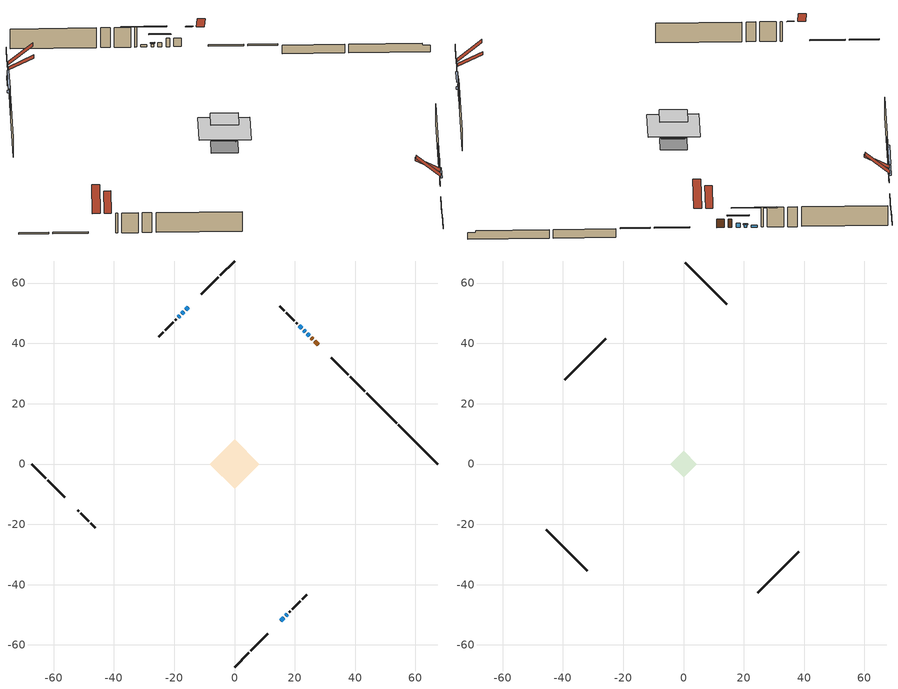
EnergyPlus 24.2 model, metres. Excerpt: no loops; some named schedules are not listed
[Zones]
conditioned space
 floor adiabatic (AdiabaticFloorConstruction): -8.19,0 0,8.19 8.19,0 0,-8.19 z3.35
 floor foundation (Slab1 construction): -4.28,0 0,4.28 4.28,0 0,-4.28 z-1.22
 floor foundation (Slab1 construction 1): -3.75,0 0,3.75 3.75,0 0,-3.75 z-1.22
 wall outside (RimJoist1 construction): 0,-67.3 4.77,-62.53 / -67.3,0 -62.53,-4.77 / 0,67.3 -4.77,62.53 / 43.14,24.16 38.37,28.93 z0.91:1.21
 wall outside (RimJoist2 construction): 5.43,-61.87 11.03,-56.28 / -61.87,-5.43 -56.28,-11.03 / -5.43,61.87 -11.03,56.28 / 37.71,29.59 32.12,35.19 z0.91:1.21
 wall outside (AdiabaticWallConstruction 1): 27.77,39.53 26.62,40.68 / 25.97,41.33 25.39,41.91 z0.91:2.94
 wall outside (AdiabaticWallConstruction): 24.74,42.56 24.09,43.21 / 15.37,-51.93 16.27,-51.03 / 16.93,-50.37 17.51,-49.8 z0.91:1.93; -15.37,51.93 -16.18,51.12 z0.91:1.73; 23.44,43.87 23,44.3 z0.91:1.57; -16.84,50.47 -17.52,49.78 z0.91:1.83; 22.35,44.95 21.41,45.89 / -18.18,49.13 -18.65,48.66 z0.91:1.39
 wall outside (Wall1 construction): 18.16,-49.14 18.5,-48.8 / -51.93,-15.37 -51.59,-15.71 / -19.3,48 -19.64,47.66 / 20.75,46.55 20.41,46.89 z0.91:5.79
 wall outside (Wall2 construction): 19.16,-48.14 21.75,-45.55 / -50.93,-16.37 -48.34,-18.96 / -20.3,47 -22.89,44.41 / 19.76,47.55 17.17,50.14 z0.91:5.79
 wall outside (Wall3 construction): 22.41,-44.9 23.91,-43.39 / -47.69,-19.62 -46.18,-21.12 / -23.55,43.76 -25.05,42.25 / 16.51,50.79 15.01,52.3 z0.91:5.79
 wall foundation (FoundationWall1 construction): 54.37,12.93,-1.22 54.37,12.93,0.91 66.01,1.29,0.91 66.01,1.29,0.39 67.3,0,0.39 67.3,0,-1.22
 wall foundation (FoundationWall2 construction): 53.71,13.59 43.8,23.5 z-1.22:0.91
 window (WindowConstruction): 24.74,42.56 24.09,43.21 z0.91:1.92
 window (WindowConstruction 1): -15.37,51.93 -16.18,51.12 z0.91:1.72
 window (WindowConstruction 2): 15.37,-51.93 16.27,-51.03 z0.91:1.92
 window (WindowConstruction 3): 16.93,-50.37 17.5,-49.8 z0.91:1.92
 window (WindowConstruction 4): 23.43,43.87 23,44.3 z0.91:1.57
 window (WindowConstruction 5): -16.84,50.46 -17.52,49.78 z0.91:1.82
 window (WindowConstruction 6): 22.35,44.96 21.41,45.89 z0.91:1.39
 window (WindowConstruction 7): -18.18,49.12 -18.65,48.66 z0.91:1.39
 door (Door): 27.77,39.53 26.62,40.68 z0.91:2.94
 door (Door 1): 25.97,41.33 25.4,41.91 z0.91:2.94
 ceiling adiabatic (AdiabaticFloorConstruction): 0,-8.19 8.19,0 0,8.19 -8.19,0 z3.35
 roof outside (Roof2 construction): 14.72,-52.59,5.79 10.72,-48.59,8.61 9.61,-49.71,8.61 13.6,-53.7,5.79; -52.59,-14.72,5.79 -48.59,-10.72,8.61 -49.71,-9.61,8.61 -53.7,-13.6,5.79; -14.72,52.59,5.79 -10.72,48.59,8.61 -9.61,49.71,8.61 -13.6,53.7,5.79; 28.43,38.88,5.79 24.43,34.88,8.61 25.55,33.77,8.61 29.54,37.76,5.79
attic - vented
 floor to conditioned space (Floor1 construction Reversed): -4.42,0 0,4.42 4.42,0 0,-4.42 z5.79
 wall outside (Wall4 construction): 24.57,-42.74 38.26,-29.04 / -45.52,-21.78 -31.83,-35.47 / -25.71,41.59 -39.4,27.9 / 14.35,52.95 0.66,66.65 z0.91:5.79
 roof outside (Roof1 construction): 12.94,-54.36,5.79 9.07,-50.49,10.35 7.81,-51.75,10.35 11.68,-55.62,5.79; -54.36,-12.94,5.79 -50.49,-9.07,10.35 -51.75,-7.81,10.35 -55.62,-11.68,5.79; -12.94,54.36,5.79 -9.07,50.49,10.35 -7.81,51.75,10.35 -11.68,55.62,5.79; 30.2,37.1,5.79 26.33,33.23,10.35 27.59,31.97,10.35 31.46,35.84,5.79
shading: 22.66,44.65 26.17,41.13 26.46,41.42 22.95,44.94 z3.95; -17.62,49.69 -13.94,53.37 -14.23,53.66 -17.91,49.98 z3.75; 17.71,-49.6 13.94,-53.37 14.23,-53.66 18,-49.89 z3.95; 17.65,-49.66 16.79,-50.52 17.08,-50.81 17.94,-49.95 z2.13; 22.86,44.44 23.58,43.73 23.87,44.02 23.15,44.73 z1.77; -17.66,49.64 -16.7,50.61 -16.99,50.9 -17.95,49.93 z2.03; 18.25,49.05 25.51,41.79 25.8,42.08 18.54,49.34 z5.86; -21.81,45.49 -15.02,52.29 -15.31,52.58 -22.1,45.79 z5.86
[Building]
Building 1: Terrain=Suburbs
[Site:Location]
Ottawa Intl AP_ON: Latitude {deg}=45.32; Longitude {deg}=-75.67; Time Zone {hr}=-5; Elevation {m}=115; Keep Site Location Information=Yes
[Site:GroundTemperature:Shallow]
1.18808, -1.19398, -1.38475, -0.254337, 4.28362, 8.80044, 12.7163, 15.1969, 15.4076, 13.3901, 9.57408, 5.19582
[Site:WaterMainsTemperature]
Calculation Method=Schedule; Temperature Schedule=mains temperature schedule
[Material] Roughness=Rough; Thermal Absorptance=0.9
Name | Thickness {m} | Conductivity {W/m-K} | Density {kg/m3} | Specific Heat {J/kg-K} | Solar Absorptance | Visible Absorptance
asphalt or fiberglass shingles | 0.00635 | 0.162714 | 1121.4 | 1465.45 | 0.4 | 0.4
ceiling loosefill ins | 0.0846667 | 0.0480833 | 16.02 | 1046.75 | 0.7 | 0.7
ceiling stud and cavity | 0.1397 | 0.117189 | 65.682 | 1177.47 | 0.7 | 0.7
concrete 4.0 in. | 0.1016 | 1.803125 | 2242.8 | 837.4 | 0.7 | 0.7
concrete 8.0 in. | 0.2032 | 1.803125 | 2242.8 | 837.4 | 0.7 | 0.7
door material | 0.04445 | 0.0639163 | 512.64 | 1214.23 | 0.7 | 0.7
door material 1 | 0.04445 | 0.053851 | 512.64 | 1214.23 | 0.7 | 0.7
exterior vertical ins | 0.0186609 | 0.029427 | 32.04 | 1214.23 | 0.7 | 0.7
exterior vertical ins 1 | 0.0454343 | 0.029427 | 32.04 | 1214.23 | 0.7 | 0.7
floor covering | 0.0127 | 0.0433444 | 54.468 | 1339.84 | 0.6 | 0.6
floor rigid ins; wall rigid ins | 0.512978 | 0.029427 | 32.04 | 1214.23 | 0.7 | 0.7
floor stud and cavity | 0.1397 | 1.75129 | 37.0049 | 1207.88 | 0.7 | 0.7
furniture material conditioned space 1 | 0.1524 | 0.115458 | 640.8 | 1214.23 | 0.6 | 0.6
gypsum board | 0.0127 | 0.160291 | 801 | 837.4 | 0.6 | 0.6
gypsum board 1 | 0.0127 | 0.160291 | 801 | 837.4 | 0.7 | 0.7
osb sheathing 0.5 in. | 0.0127 | 0.115458 | 512.64 | 1214.23 | 0.7 | 0.7
osb sheathing 0.75 in. | 0.01905 | 0.115458 | 512.64 | 1214.23 | 0.7 | 0.7
osb sheathing 2.0 in. | 0.0508 | 0.115458 | 512.64 | 1214.23 | 0.7 | 0.7
rim joist rigid ins | 0.051816 | 0.029427 | 32.04 | 1214.23 | 0.7 | 0.7
rim joist stud and cavity | 0.0508 | 0.177588 | 50.32683 | 1063.81 | 0.6 | 0.6
rim joist stud and cavity 1 | 0.0508 | 0.048117 | 125.044 | 1163.47 | 0.6 | 0.6
roof stud and cavity | 0.2032 | 0.111055 | 78.34581 | 1123.46 | 0.7 | 0.7
wall stud and cavity | 0.1397 | 0.118949 | 139.0536 | 1170.24 | 0.7 | 0.7
wall stud and cavity 1 | 0.1397 | 0.0869938 | 139.0536 | 1170.24 | 0.7 | 0.7
wall stud and cavity 2 | 0.1397 | 0.103711 | 139.0536 | 1170.24 | 0.7 | 0.7
wall stud and cavity 3 | 0.0889 | 6.9971 | 50.32683 | 1063.81 | 0.6 | 0.6
wall stud and cavity 4 | 0.0889 | 0.380278 | 52.3479 | 1209.89 | 0.7 | 0.7
wall stud and cavity 5 | 0.0889 | 0.391764 | 83.0341 | 1211.67 | 0.7 | 0.7
wood siding | 0.0254 | 0.102417 | 544.68 | 1172.36 | 0.4 | 0.4
wood siding 1 | 0.00254 | 0.102417 | 544.68 | 1172.36 | 0.4 | 0.4
wood siding 2; wood siding 3; wood siding 4 | 0.0254 | 0.102417 | 544.68 | 1172.36 | 0.7 | 0.7
[WindowMaterial:SimpleGlazingSystem]
Name | U-Factor {W/m2-K} | Solar Heat Gain Coefficient
WindowMaterial | 3.304596 | 0.64
WindowMaterial 1 | 3.30232 | 0.66
WindowMaterial 2 | 3.304596 | 0.63
WindowMaterial 3 | 3.304596 | 0.59
WindowMaterial 4 | 3.01388 | 0.56
[Construction]
AdiabaticFloorConstruction: floor stud and cavity, floor rigid ins, osb sheathing 0.75 in., floor covering
AdiabaticWallConstruction: wood siding 3, wall rigid ins, wall stud and cavity 4, gypsum board
AdiabaticWallConstruction 1: wood siding 4, wall rigid ins, wall stud and cavity 4, gypsum board
Door: door material
Door 1: door material 1
Floor1 construction Reversed: gypsum board, ceiling stud and cavity, ceiling loosefill ins
FoundationWall1 construction; FoundationWall2 construction: concrete 8.0 in., gypsum board 1
furniture construction conditioned space 1: furniture material conditioned space 1
PartitionWallConstruction: gypsum board, wall stud and cavity 5, gypsum board
RimJoist1 construction: wood siding 2, rim joist stud and cavity
RimJoist2 construction: wood siding 2, rim joist rigid ins, osb sheathing 2.0 in., rim joist stud and cavity 1
Roof1 construction: asphalt or fiberglass shingles
Roof2 construction: asphalt or fiberglass shingles, osb sheathing 0.75 in., roof stud and cavity, gypsum board
Slab1 construction; Slab1 construction 1: concrete 4.0 in.
Wall1 construction: wood siding, osb sheathing 0.5 in., wall stud and cavity, gypsum board
Wall2 construction: wood siding, osb sheathing 0.5 in., wall stud and cavity 1, gypsum board
Wall3 construction: wood siding, osb sheathing 0.5 in., wall stud and cavity 2, gypsum board
Wall4 construction: wood siding 1, wall stud and cavity 3
WindowConstruction; WindowConstruction 1; WindowConstruction 5: WindowMaterial
WindowConstruction 2: WindowMaterial 1
WindowConstruction 3: WindowMaterial 2
WindowConstruction 4: WindowMaterial 3
WindowConstruction 6; WindowConstruction 7: WindowMaterial 4
[Zone] Multiplier=1; Part of Total Floor Area=Yes
Name | Volume {m3}
attic - vented | 25.9767
conditioned space | 460.9
[Space]
Name | Zone | Volume {m3}
attic - vented 1 | attic - vented | 25.9767
conditioned space 1 | conditioned space | 460.9
[ZoneInfiltration:EffectiveLeakageArea]
infil attic - vented 1: Zone or Space=attic - vented 1; Schedule=Always On Discrete; Effective Air Leakage Area {cm2}=1641.68; Stack Coefficient=0.000656272; Wind Coefficient=1.73086e-05
[ZoneMixing]
whole house fan mix: Zone or Space=attic - vented; Schedule=Always On Continuous; Design Flow Rate Calculation Method=Flow/Zone; Design Flow Rate {m3/s}=0; Source Zone or Space=conditioned space
[SurfaceProperty:ExposedFoundationPerimeter] Exposed Perimeter Calculation Method=TotalExposedPerimeter
Name | Total Exposed Perimeter {m}
Slab1 | 18.288
Slab1 1 | 14.021
[InternalMass] Zone or ZoneList=conditioned space; Space or SpaceList=conditioned space 1
Name | Construction | Surface Area {m2}
furniture mass conditioned space 1 | furniture construction conditioned space 1 | 79.5603
partition wall mass | PartitionWallConstruction | 198.901
[Lights]
interior lighting: Zone or ZoneList or Space or SpaceList=conditioned space 1; Schedule=interior lighting schedule; Design Level Calculation Method=LightingLevel; Lighting Level {W}=343.2; Return Air Fraction=0; Fraction Radiant=0.6; Fraction Visible=0.2; Fraction Replaceable=1
[People]
occupants: Zone or ZoneList or Space or SpaceList=conditioned space 1; Number of People Schedule=occupants schedule; Number of People Calculation Method=People; Number of People=3; Fraction Radiant=0.314171; Sensible Heat Fraction=0.56303; Activity Level Schedule=occupants activity schedule; Carbon Dioxide Generation Rate {m3/s-W}=0; Enable ASHRAE 55 Comfort Warnings=No; Mean Radiant Temperature Calculation Type=EnclosureAveraged
[ElectricEquipment] Zone or ZoneList or Space or SpaceList=conditioned space 1; Design Level Calculation Method=EquipmentLevel
Name | Schedule | Design Level {W} | Fraction Latent | Fraction Radiant | Fraction Lost
clothes dryer | clothes dryer schedule | 140.772 | 0.015 | 0.081 | 0.85
clothes washer | clothes washer schedule | 32.1985 | 0.03 | 0.162 | 0.7
cooking range | cooking range schedule | 215.147 | 0.08 | 0.432 | 0.2
dishwasher | dishwasher schedule | 66.8632 | 0.3 | 0.18 | 0.4
fridge | fridge schedule | 72.9452 | 0 | 0.6 | 0
mech vent house fan | mech vent house fan schedule | 0 | 0 | 0 | 1
mech vent house fan cfis | mech vent house fan cfis schedule | 0 | 0 | 0 | 0
mech vent range fan 0 | mech vent range fan 0 schedule | 57 | 0 | 0 | 1
misc plug loads | misc plug loads schedule | 494.7 | 0.045 | 0.513 | 0.1
whole house fan | Always On Discrete | 0 | 0 | 0 | 1
[OtherEquipment] Zone or ZoneList or Space or SpaceList=conditioned space 1; Design Level Calculation Method=EquipmentLevel
Name | Fuel Type | Schedule | Design Level {W} | Fraction Latent | Fraction Radiant | Fraction Lost
clothes dryer 1 | Electricity | clothes dryer schedule | 0 | 0.015 | 0.081 | 0.85
cooking range 1 | Electricity | cooking range schedule | 0 | 0.08 | 0.432 | 0.2
general water use latent | None | general water use schedule | 62.594 | 1 | 0 | 0
general water use sensible | None | general water use schedule | -61.6891 | 0 | 0.6 | 0
mech vent house fan latent load | None | Always On Discrete | 0 | 1 | 0 | 0
mech vent house fan sensible load | None | Always On Discrete | 0 | 0 | 0 | 0
water heater energy adjustment1 | Electricity | Always On Discrete | 0.01 | 0 | 0 | 1
[ZoneInfiltration:DesignFlowRate] Zone or ZoneList or Space or SpaceList=conditioned space 1; Schedule=Always On Discrete; Design Flow Rate Calculation Method=Flow/Zone; Design Flow Rate {m3/s}=0
infil flow; natural vent flow; whole house fan flow
[Foundation:Kiva] Initial Indoor Air Temperature {C}=18; Wall Height Above Grade {m}=0.910011; Wall Depth Below Slab {m}=0.2032; Custom Block Depth 1 {m}=2.13; Custom Block X Position 1 {m}=0.2159; Custom Block Z Position 1 {m}=0
Name | Custom Block Material Name 1
Foundation Kiva 1 | exterior vertical ins
Foundation Kiva 2 | exterior vertical ins 1
[Foundation:Kiva:Settings]
Soil Conductivity {W/m-K}=0.849921; Soil Density {kg/m3}=1842.3; Soil Specific Heat {J/kg-K}=418.7; Ground Solar Absorptivity=0.9; Ground Thermal Absorptivity=0.9; Ground Surface Roughness {m}=0.03; Far-Field Width {m}=40; Deep-Ground Boundary Condition=ZeroFlux; Deep-Ground Depth {m}=40; Minimum Cell Dimension {m}=0.2; Maximum Cell Growth Coefficient=3; Simulation Timestep=Timestep
[Exterior:Lights]
exterior lighting: Schedule=exterior lighting schedule; Design Level {W}=75.6
[Schedule:Constant]
Name | Hourly Value
Always On Continuous; mech vent house fan schedule; mech vent house fan cfis schedule; Always On Discrete | 1
occupants activity schedule | 117.228
fridge schedule | 0
[Schedule:Week:Daily]
interior lighting schedule Week Rule - Jan1-Jan27: interior lighting schedule day, interior lighting schedule day, interior lighting schedule day, interior lighting schedule day, interior lighting schedule day, interior lighting schedule day, interior lighting schedule day, interior lighting schedule default day, interior lighting schedule default day, interior lighting schedule default day, interior lighting schedule default day, interior lighting schedule default day
interior lighting schedule Week Rule - Jan28-Feb3: interior lighting schedule day, interior lighting schedule day, interior lighting schedule day, interior lighting schedule day, interior lighting schedule day 1, interior lighting schedule day 1, interior lighting schedule day 1, interior lighting schedule default day, interior lighting schedule default day, interior lighting schedule default day, interior lighting schedule default day, interior lighting schedule default day
interior lighting schedule Week Rule - Feb4-Feb24: interior lighting schedule day 1, interior lighting schedule day 1, interior lighting schedule day 1, interior lighting schedule day 1, interior lighting schedule day 1, interior lighting schedule day 1, interior lighting schedule day 1, interior lighting schedule default day, interior lighting schedule default day, interior lighting schedule default day, interior lighting schedule default day, interior lighting schedule default day
interior lighting schedule Week Rule - Feb25-Mar3: interior lighting schedule day 1, interior lighting schedule day 1, interior lighting schedule day 1, interior lighting schedule day 1, interior lighting schedule day 2, interior lighting schedule day 2, interior lighting schedule day 2, interior lighting schedule default day, interior lighting schedule default day, interior lighting schedule default day, interior lighting schedule default day, interior lighting schedule default day
interior lighting schedule Week Rule - Mar4-Mar31: interior lighting schedule day 2, interior lighting schedule day 2, interior lighting schedule day 2, interior lighting schedule day 2, interior lighting schedule day 2, interior lighting schedule day 2, interior lighting schedule day 2, interior lighting schedule default day, interior lighting schedule default day, interior lighting schedule default day, interior lighting schedule default day, interior lighting schedule default day
interior lighting schedule Week Rule - Apr1-Apr28: interior lighting schedule day 3, interior lighting schedule day 3, interior lighting schedule day 3, interior lighting schedule day 3, interior lighting schedule day 3, interior lighting schedule day 3, interior lighting schedule day 3, interior lighting schedule default day, interior lighting schedule default day, interior lighting schedule default day, interior lighting schedule default day, interior lighting schedule default day
interior lighting schedule Week Rule - Apr29-May5: interior lighting schedule day 3, interior lighting schedule day 3, interior lighting schedule day 4, interior lighting schedule day 4, interior lighting schedule day 4, interior lighting schedule day 4, interior lighting schedule day 4, interior lighting schedule default day, interior lighting schedule default day, interior lighting schedule default day, interior lighting schedule default day, interior lighting schedule default day
interior lighting schedule Week Rule - May6-May26: interior lighting schedule day 4, interior lighting schedule day 4, interior lighting schedule day 4, interior lighting schedule day 4, interior lighting schedule day 4, interior lighting schedule day 4, interior lighting schedule day 4, interior lighting schedule default day, interior lighting schedule default day, interior lighting schedule default day, interior lighting schedule default day, interior lighting schedule default day
interior lighting schedule Week Rule - May27-Jun2: interior lighting schedule day 4, interior lighting schedule day 4, interior lighting schedule day 4, interior lighting schedule day 4, interior lighting schedule day 4, interior lighting schedule day 5, interior lighting schedule day 5, interior lighting schedule default day, interior lighting schedule default day, interior lighting schedule default day, interior lighting schedule default day, interior lighting schedule default day
interior lighting schedule Week Rule - Jun3-Jun30: interior lighting schedule day 5, interior lighting schedule day 5, interior lighting schedule day 5, interior lighting schedule day 5, interior lighting schedule day 5, interior lighting schedule day 5, interior lighting schedule day 5, interior lighting schedule default day, interior lighting schedule default day, interior lighting schedule default day, interior lighting schedule default day, interior lighting schedule default day
interior lighting schedule Week Rule - Jul1-Jul28: interior lighting schedule day 6, interior lighting schedule day 6, interior lighting schedule day 6, interior lighting schedule day 6, interior lighting schedule day 6, interior lighting schedule day 6, interior lighting schedule day 6, interior lighting schedule default day, interior lighting schedule default day, interior lighting schedule default day, interior lighting schedule default day, interior lighting schedule default day
interior lighting schedule Week Rule - Jul29-Aug4: interior lighting schedule day 6, interior lighting schedule day 6, interior lighting schedule day 6, interior lighting schedule day 7, interior lighting schedule day 7, interior lighting schedule day 7, interior lighting schedule day 7, interior lighting schedule default day, interior lighting schedule default day, interior lighting schedule default day, interior lighting schedule default day, interior lighting schedule default day
interior lighting schedule Week Rule - Aug5-Aug25: interior lighting schedule day 7, interior lighting schedule day 7, interior lighting schedule day 7, interior lighting schedule day 7, interior lighting schedule day 7, interior lighting schedule day 7, interior lighting schedule day 7, interior lighting schedule default day, interior lighting schedule default day, interior lighting schedule default day, interior lighting schedule default day, interior lighting schedule default day
interior lighting schedule Week Rule - Aug26-Sep1: interior lighting schedule day 7, interior lighting schedule day 7, interior lighting schedule day 7, interior lighting schedule day 7, interior lighting schedule day 7, interior lighting schedule day 7, interior lighting schedule day 8, interior lighting schedule default day, interior lighting schedule default day, interior lighting schedule default day, interior lighting schedule default day, interior lighting schedule default day
interior lighting schedule Week Rule - Sep2-Sep29: interior lighting schedule day 8, interior lighting schedule day 8, interior lighting schedule day 8, interior lighting schedule day 8, interior lighting schedule day 8, interior lighting schedule day 8, interior lighting schedule day 8, interior lighting schedule default day, interior lighting schedule default day, interior lighting schedule default day, interior lighting schedule default day, interior lighting schedule default day
interior lighting schedule Week Rule - Sep30-Oct6: interior lighting schedule day 8, interior lighting schedule day 9, interior lighting schedule day 9, interior lighting schedule day 9, interior lighting schedule day 9, interior lighting schedule day 9, interior lighting schedule day 9, interior lighting schedule default day, interior lighting schedule default day, interior lighting schedule default day, interior lighting schedule default day, interior lighting schedule default day
interior lighting schedule Week Rule - Oct7-Oct27: interior lighting schedule day 9, interior lighting schedule day 9, interior lighting schedule day 9, interior lighting schedule day 9, interior lighting schedule day 9, interior lighting schedule day 9, interior lighting schedule day 9, interior lighting schedule default day, interior lighting schedule default day, interior lighting schedule default day, interior lighting schedule default day, interior lighting schedule default day
interior lighting schedule Week Rule - Oct28-Nov3: interior lighting schedule day 9, interior lighting schedule day 9, interior lighting schedule day 9, interior lighting schedule day 9, interior lighting schedule day 10, interior lighting schedule day 10, interior lighting schedule day 10, interior lighting schedule default day, interior lighting schedule default day, interior lighting schedule default day, interior lighting schedule default day, interior lighting schedule default day
interior lighting schedule Week Rule - Nov4-Nov24: interior lighting schedule day 10, interior lighting schedule day 10, interior lighting schedule day 10, interior lighting schedule day 10, interior lighting schedule day 10, interior lighting schedule day 10, interior lighting schedule day 10, interior lighting schedule default day, interior lighting schedule default day, interior lighting schedule default day, interior lighting schedule default day, interior lighting schedule default day
interior lighting schedule Week Rule - Nov25-Dec1: interior lighting schedule day 10, interior lighting schedule day 10, interior lighting schedule day 10, interior lighting schedule day 10, interior lighting schedule day 10, interior lighting schedule day 10, interior lighting schedule day 11, interior lighting schedule default day, interior lighting schedule default day, interior lighting schedule default day, interior lighting schedule default day, interior lighting schedule default day
interior lighting schedule Week Rule - Dec2-Dec31: interior lighting schedule day 11, interior lighting schedule day 11, interior lighting schedule day 11, interior lighting schedule day 11, interior lighting schedule day 11, interior lighting schedule day 11, interior lighting schedule day 11, interior lighting schedule default day, interior lighting schedule default day, interior lighting schedule default day, interior lighting schedule default day, interior lighting schedule default day
occupants schedule Week Rule - Jan1-Dec31: occupants schedule day, occupants schedule day, occupants schedule day, occupants schedule day, occupants schedule day, occupants schedule day, occupants schedule day, occupants schedule default day, occupants schedule default day, occupants schedule default day, occupants schedule default day, occupants schedule default day
clothes dryer schedule Week Rule - Jan1-Dec31: clothes dryer schedule day, clothes dryer schedule day, clothes dryer schedule day, clothes dryer schedule day, clothes dryer schedule day, clothes dryer schedule day, clothes dryer schedule day, clothes dryer schedule default day, clothes dryer schedule default day, clothes dryer schedule default day, clothes dryer schedule default day, clothes dryer schedule default day
clothes washer schedule Week Rule - Jan1-Dec31: clothes washer schedule day, clothes washer schedule day, clothes washer schedule day, clothes washer schedule day, clothes washer schedule day, clothes washer schedule day, clothes washer schedule day, clothes washer schedule default day, clothes washer schedule default day, clothes washer schedule default day, clothes washer schedule default day, clothes washer schedule default day
cooking range schedule Week Rule - Jan1-Dec31: cooking range schedule day, cooking range schedule day, cooking range schedule day, cooking range schedule day, cooking range schedule day, cooking range schedule day, cooking range schedule day, cooking range schedule default day, cooking range schedule default day, cooking range schedule default day, cooking range schedule default day, cooking range schedule default day
dishwasher schedule Week Rule - Jan1-Dec31: dishwasher schedule day, dishwasher schedule day, dishwasher schedule day, dishwasher schedule day, dishwasher schedule day, dishwasher schedule day, dishwasher schedule day, dishwasher schedule default day, dishwasher schedule default day, dishwasher schedule default day, dishwasher schedule default day, dishwasher schedule default day
mech vent range fan 0 schedule Week Rule - Jan1-Dec31: mech vent range fan 0 schedule day, mech vent range fan 0 schedule day, mech vent range fan 0 schedule day, mech vent range fan 0 schedule day, mech vent range fan 0 schedule day, mech vent range fan 0 schedule day, mech vent range fan 0 schedule day, mech vent range fan 0 schedule default day, mech vent range fan 0 schedule default day, mech vent range fan 0 schedule default day, mech vent range fan 0 schedule default day, mech vent range fan 0 schedule default day
misc plug loads schedule Week Rule - Jan1-Dec31: misc plug loads schedule day, misc plug loads schedule day, misc plug loads schedule day, misc plug loads schedule day, misc plug loads schedule day, misc plug loads schedule day, misc plug loads schedule day, misc plug loads schedule default day, misc plug loads schedule default day, misc plug loads schedule default day, misc plug loads schedule default day, misc plug loads schedule default day
general water use schedule Week Rule - Jan1-Dec31: general water use schedule day, general water use schedule day, general water use schedule day, general water use schedule day, general water use schedule day, general water use schedule day, general water use schedule day, general water use schedule default day, general water use schedule default day, general water use schedule default day, general water use schedule default day, general water use schedule default day
exterior lighting schedule Week Rule - Jan1-Jan27: exterior lighting schedule day, exterior lighting schedule day, exterior lighting schedule day, exterior lighting schedule day, exterior lighting schedule day, exterior lighting schedule day, exterior lighting schedule day, exterior lighting schedule default day, exterior lighting schedule default day, exterior lighting schedule default day, exterior lighting schedule default day, exterior lighting schedule default day
exterior lighting schedule Week Rule - Jan28-Feb3: exterior lighting schedule day, exterior lighting schedule day, exterior lighting schedule day, exterior lighting schedule day, exterior lighting schedule day 1, exterior lighting schedule day 1, exterior lighting schedule day 1, exterior lighting schedule default day, exterior lighting schedule default day, exterior lighting schedule default day, exterior lighting schedule default day, exterior lighting schedule default day
exterior lighting schedule Week Rule - Feb4-Feb24: exterior lighting schedule day 1, exterior lighting schedule day 1, exterior lighting schedule day 1, exterior lighting schedule day 1, exterior lighting schedule day 1, exterior lighting schedule day 1, exterior lighting schedule day 1, exterior lighting schedule default day, exterior lighting schedule default day, exterior lighting schedule default day, exterior lighting schedule default day, exterior lighting schedule default day
exterior lighting schedule Week Rule - Feb25-Mar3: exterior lighting schedule day 1, exterior lighting schedule day 1, exterior lighting schedule day 1, exterior lighting schedule day 1, exterior lighting schedule day 2, exterior lighting schedule day 2, exterior lighting schedule day 2, exterior lighting schedule default day, exterior lighting schedule default day, exterior lighting schedule default day, exterior lighting schedule default day, exterior lighting schedule default day
exterior lighting schedule Week Rule - Mar4-Mar31: exterior lighting schedule day 2, exterior lighting schedule day 2, exterior lighting schedule day 2, exterior lighting schedule day 2, exterior lighting schedule day 2, exterior lighting schedule day 2, exterior lighting schedule day 2, exterior lighting schedule default day, exterior lighting schedule default day, exterior lighting schedule default day, exterior lighting schedule default day, exterior lighting schedule default day
exterior lighting schedule Week Rule - Apr1-Apr28: exterior lighting schedule day 3, exterior lighting schedule day 3, exterior lighting schedule day 3, exterior lighting schedule day 3, exterior lighting schedule day 3, exterior lighting schedule day 3, exterior lighting schedule day 3, exterior lighting schedule default day, exterior lighting schedule default day, exterior lighting schedule default day, exterior lighting schedule default day, exterior lighting schedule default day
exterior lighting schedule Week Rule - Apr29-May5: exterior lighting schedule day 3, exterior lighting schedule day 3, exterior lighting schedule day 4, exterior lighting schedule day 4, exterior lighting schedule day 4, exterior lighting schedule day 4, exterior lighting schedule day 4, exterior lighting schedule default day, exterior lighting schedule default day, exterior lighting schedule default day, exterior lighting schedule default day, exterior lighting schedule default day
exterior lighting schedule Week Rule - May6-May26: exterior lighting schedule day 4, exterior lighting schedule day 4, exterior lighting schedule day 4, exterior lighting schedule day 4, exterior lighting schedule day 4, exterior lighting schedule day 4, exterior lighting schedule day 4, exterior lighting schedule default day, exterior lighting schedule default day, exterior lighting schedule default day, exterior lighting schedule default day, exterior lighting schedule default day
exterior lighting schedule Week Rule - May27-Jun2: exterior lighting schedule day 4, exterior lighting schedule day 4, exterior lighting schedule day 4, exterior lighting schedule day 4, exterior lighting schedule day 4, exterior lighting schedule day 5, exterior lighting schedule day 5, exterior lighting schedule default day, exterior lighting schedule default day, exterior lighting schedule default day, exterior lighting schedule default day, exterior lighting schedule default day
exterior lighting schedule Week Rule - Jun3-Jun30: exterior lighting schedule day 5, exterior lighting schedule day 5, exterior lighting schedule day 5, exterior lighting schedule day 5, exterior lighting schedule day 5, exterior lighting schedule day 5, exterior lighting schedule day 5, exterior lighting schedule default day, exterior lighting schedule default day, exterior lighting schedule default day, exterior lighting schedule default day, exterior lighting schedule default day
exterior lighting schedule Week Rule - Jul1-Jul28: exterior lighting schedule day 6, exterior lighting schedule day 6, exterior lighting schedule day 6, exterior lighting schedule day 6, exterior lighting schedule day 6, exterior lighting schedule day 6, exterior lighting schedule day 6, exterior lighting schedule default day, exterior lighting schedule default day, exterior lighting schedule default day, exterior lighting schedule default day, exterior lighting schedule default day
exterior lighting schedule Week Rule - Jul29-Aug4: exterior lighting schedule day 6, exterior lighting schedule day 6, exterior lighting schedule day 6, exterior lighting schedule day 7, exterior lighting schedule day 7, exterior lighting schedule day 7, exterior lighting schedule day 7, exterior lighting schedule default day, exterior lighting schedule default day, exterior lighting schedule default day, exterior lighting schedule default day, exterior lighting schedule default day
exterior lighting schedule Week Rule - Aug5-Aug25: exterior lighting schedule day 7, exterior lighting schedule day 7, exterior lighting schedule day 7, exterior lighting schedule day 7, exterior lighting schedule day 7, exterior lighting schedule day 7, exterior lighting schedule day 7, exterior lighting schedule default day, exterior lighting schedule default day, exterior lighting schedule default day, exterior lighting schedule default day, exterior lighting schedule default day
exterior lighting schedule Week Rule - Aug26-Sep1: exterior lighting schedule day 7, exterior lighting schedule day 7, exterior lighting schedule day 7, exterior lighting schedule day 7, exterior lighting schedule day 7, exterior lighting schedule day 7, exterior lighting schedule day 8, exterior lighting schedule default day, exterior lighting schedule default day, exterior lighting schedule default day, exterior lighting schedule default day, exterior lighting schedule default day
exterior lighting schedule Week Rule - Sep2-Sep29: exterior lighting schedule day 8, exterior lighting schedule day 8, exterior lighting schedule day 8, exterior lighting schedule day 8, exterior lighting schedule day 8, exterior lighting schedule day 8, exterior lighting schedule day 8, exterior lighting schedule default day, exterior lighting schedule default day, exterior lighting schedule default day, exterior lighting schedule default day, exterior lighting schedule default day
exterior lighting schedule Week Rule - Sep30-Oct6: exterior lighting schedule day 8, exterior lighting schedule day 9, exterior lighting schedule day 9, exterior lighting schedule day 9, exterior lighting schedule day 9, exterior lighting schedule day 9, exterior lighting schedule day 9, exterior lighting schedule default day, exterior lighting schedule default day, exterior lighting schedule default day, exterior lighting schedule default day, exterior lighting schedule default day
exterior lighting schedule Week Rule - Oct7-Oct27: exterior lighting schedule day 9, exterior lighting schedule day 9, exterior lighting schedule day 9, exterior lighting schedule day 9, exterior lighting schedule day 9, exterior lighting schedule day 9, exterior lighting schedule day 9, exterior lighting schedule default day, exterior lighting schedule default day, exterior lighting schedule default day, exterior lighting schedule default day, exterior lighting schedule default day
[Schedule:Year]
interior lighting schedule: interior lighting schedule Week Rule - Jan1-Jan27, 1, 1, 1, 27, interior lighting schedule Week Rule - Jan28-Feb3, 1, 28, 2, 3, interior lighting schedule Week Rule - Feb4-Feb24, 2, 4, 2, 24, interior lighting schedule Week Rule - Feb25-Mar3, 2, 25, 3, 3, interior lighting schedule Week Rule - Mar4-Mar31, 3, 4, 3, 31, interior lighting schedule Week Rule - Apr1-Apr28, 4, 1, 4, 28, interior lighting schedule Week Rule - Apr29-May5, 4, 29, 5, 5, interior lighting schedule Week Rule - May6-May26, 5, 6, 5, 26, interior lighting schedule Week Rule - May27-Jun2, 5, 27, 6, 2, interior lighting schedule Week Rule - Jun3-Jun30, 6, 3, 6, 30, interior lighting schedule Week Rule - Jul1-Jul28, 7, 1, 7, 28, interior lighting schedule Week Rule - Jul29-Aug4, 7, 29, 8, 4, interior lighting schedule Week Rule - Aug5-Aug25, 8, 5, 8, 25, interior lighting schedule Week Rule - Aug26-Sep1, 8, 26, 9, 1, interior lighting schedule Week Rule - Sep2-Sep29, 9, 2, 9, 29, interior lighting schedule Week Rule - Sep30-Oct6, 9, 30, 10, 6, interior lighting schedule Week Rule - Oct7-Oct27, 10, 7, 10, 27, interior lighting schedule Week Rule - Oct28-Nov3, 10, 28, 11, 3, interior lighting schedule Week Rule - Nov4-Nov24, 11, 4, 11, 24, interior lighting schedule Week Rule - Nov25-Dec1, 11, 25, 12, 1, interior lighting schedule Week Rule - Dec2-Dec31, 12, 2, 12, 31
occupants schedule: occupants schedule Week Rule - Jan1-Dec31, 1, 1, 12, 31
clothes dryer schedule: clothes dryer schedule Week Rule - Jan1-Dec31, 1, 1, 12, 31
clothes washer schedule: clothes washer schedule Week Rule - Jan1-Dec31, 1, 1, 12, 31
cooking range schedule: cooking range schedule Week Rule - Jan1-Dec31, 1, 1, 12, 31
dishwasher schedule: dishwasher schedule Week Rule - Jan1-Dec31, 1, 1, 12, 31
mech vent range fan 0 schedule: mech vent range fan 0 schedule Week Rule - Jan1-Dec31, 1, 1, 12, 31
misc plug loads schedule: misc plug loads schedule Week Rule - Jan1-Dec31, 1, 1, 12, 31
general water use schedule: general water use schedule Week Rule - Jan1-Dec31, 1, 1, 12, 31
exterior lighting schedule: exterior lighting schedule Week Rule - Jan1-Jan27, 1, 1, 1, 27, exterior lighting schedule Week Rule - Jan28-Feb3, 1, 28, 2, 3, exterior lighting schedule Week Rule - Feb4-Feb24, 2, 4, 2, 24, exterior lighting schedule Week Rule - Feb25-Mar3, 2, 25, 3, 3, exterior lighting schedule Week Rule - Mar4-Mar31, 3, 4, 3, 31, exterior lighting schedule Week Rule - Apr1-Apr28, 4, 1, 4, 28, exterior lighting schedule Week Rule - Apr29-May5, 4, 29, 5, 5, exterior lighting schedule Week Rule - May6-May26, 5, 6, 5, 26, exterior lighting schedule Week Rule - May27-Jun2, 5, 27, 6, 2, exterior lighting schedule Week Rule - Jun3-Jun30, 6, 3, 6, 30, exterior lighting schedule Week Rule - Jul1-Jul28, 7, 1, 7, 28, exterior lighting schedule Week Rule - Jul29-Aug4, 7, 29, 8, 4, exterior lighting schedule Week Rule - Aug5-Aug25, 8, 5, 8, 25, exterior lighting schedule Week Rule - Aug26-Sep1, 8, 26, 9, 1, exterior lighting schedule Week Rule - Sep2-Sep29, 9, 2, 9, 29, exterior lighting schedule Week Rule - Sep30-Oct6, 9, 30, 10, 6, exterior lighting schedule Week Rule - Oct7-Oct27, 10, 7, 10, 27, exterior lighting schedule Week Rule - Oct28-Nov3, 10, 28, 11, 3, exterior lighting schedule Week Rule - Nov4-Nov24, 11, 4, 11, 24, exterior lighting schedule Week Rule - Nov25-Dec1, 11, 25, 12, 1, exterior lighting schedule Week Rule - Dec2-Dec31, 12, 2, 12, 31
[Schedule:Compact]
mains temperature schedule: Through: 01/01, For: AllDays, Until: 24:00, 5.98056, Through: 01/02, For: AllDays, Until: 24:00, 5.90111, Through: 01/03, For: AllDays, Until: 24:00, 5.82222, Through: 01/04, For: AllDays, Until: 24:00, 5.74556, Through: 01/05, For: AllDays, Until: 24:00, 5.66944, Through: 01/06, For: AllDays, Until: 24:00, 5.595, Through: 01/07, For: AllDays, Until: 24:00, 5.52222, Through: 01/08, For: AllDays, Until: 24:00, 5.45, Through: 01/09, For: AllDays, Until: 24:00, 5.38, Through: 01/10, For: AllDays, Until: 24:00, 5.31111, Through: 01/11, For: AllDays, Until: 24:00, 5.24333, Through: 01/12, For: AllDays, Until: 24:00, 5.17778, Through: 01/13, For: AllDays, Until: 24:00, 5.11333, Through: 01/14, For: AllDays, Until: 24:00, 5.05, Through: 01/15, For: AllDays, Until: 24:00, 4.98833, Through: 01/16, For: AllDays, Until: 24:00, 4.92889, Through: 01/17, For: AllDays, Until: 24:00, 4.87, Through: 01/18, For: AllDays, Until: 24:00, 4.81333, Through: 01/19, For: AllDays, Until: 24:00, 4.75833, Through: 01/20, For: AllDays, Until: 24:00, 4.70444, Through: 01/21, For: AllDays, Until: 24:00, 4.65278, Through: 01/22, For: AllDays, Until: 24:00, 4.60222, Through: 01/23, For: AllDays, Until: 24:00, 4.55333, Through: 01/24, For: AllDays, Until: 24:00, 4.50667, Through: 01/25, For: AllDays, Until: 24:00, 4.46111, Through: 01/26, For: AllDays, Until: 24:00, 4.41722, Through: 01/27, For: AllDays, Until: 24:00, 4.37556, Through: 01/28, For: AllDays, Until: 24:00, 4.335, Through: 01/29, For: AllDays, Until: 24:00, 4.29667, Through: 01/30, For: AllDays, Until: 24:00, 4.26, Through: 01/31, For: AllDays, Until: 24:00, 4.225, Through: 02/01, For: AllDays, Until: 24:00, 4.19167, Through: 02/02, For: AllDays, Until: 24:00, 4.16, Through: 02/03, For: AllDays, Until: 24:00, 4.13056, Through: 02/04, For: AllDays, Until: 24:00, 4.10278, Through: 02/05, For: AllDays, Until: 24:00, 4.07667, Through: 02/06, For: AllDays, Until: 24:00, 4.05222, Through: 02/07, For: AllDays, Until: 24:00, 4.03, Through: 02/08, For: AllDays, Until: 24:00, 4.00889, Through: 02/09, For: AllDays, Until: 24:00, 3.99056, Through: 02/10, For: AllDays, Until: 24:00, 3.97333, Through: 02/11, For: AllDays, Until: 24:00, 3.95833, Through: 02/12, For: AllDays, Until: 24:00, 3.945, Through: 02/13, For: AllDays, Until: 24:00, 3.93333, Through: 02/14, For: AllDays, Until: 24:00, 3.92389, Through: 02/15, For: AllDays, Until: 24:00, 3.91611, Through: 02/16, For: AllDays, Until: 24:00, 3.91, Through: 02/17, For: AllDays, Until: 24:00, 3.90611, Through: 02/18, For: AllDays, Until: 24:00, 3.90389, Through: 02/19, For: AllDays, Until: 24:00, 3.90389, Through: 02/20, For: AllDays, Until: 24:00, 3.905, Through: 02/21, For: AllDays, Until: 24:00, 3.90889, Through: 02/22, For: AllDays, Until: 24:00, 3.91389, Through: 02/23, For: AllDays, Until: 24:00, 3.92111, Through: 02/24, For: AllDays, Until: 24:00, 3.93, Through: 02/25, For: AllDays, Until: 24:00, 3.94056, Through: 02/26, For: AllDays, Until: 24:00, 3.95333, Through: 02/27, For: AllDays, Until: 24:00, 3.96778, Through: 02/28, For: AllDays, Until: 24:00, 3.98444, Through: 03/01, For: AllDays, Until: 24:00, 4.00278, Through: 03/02, For: AllDays, Until: 24:00, 4.02278, Through: 03/03, For: AllDays, Until: 24:00, 4.04444, Through: 03/04, For: AllDays, Until: 24:00, 4.06833, Through: 03/05, For: AllDays, Until: 24:00, 4.09389, Through: 03/06, For: AllDays, Until: 24:00, 4.12111, Through: 03/07, For: AllDays, Until: 24:00, 4.15, Through: 03/08, For: AllDays, Until: 24:00, 4.18111, Through: 03/09, For: AllDays, Until: 24:00, 4.21333, Through: 03/10, For: AllDays, Until: 24:00, 4.24778, Through: 03/11, For: AllDays, Until: 24:00, 4.28389, Through: 03/12, For: AllDays, Until: 24:00, 4.32222, Through: 03/13, For: AllDays, Until: 24:00, 4.36167, Through: 03/14, For: AllDays, Until: 24:00, 4.40333, Through: 03/15, For: AllDays, Until: 24:00, 4.44611, Through: 03/16, For: AllDays, Until: 24:00, 4.49111, Through: 03/17, For: AllDays, Until: 24:00, 4.53722, Through: 03/18, For: AllDays, Until: 24:00, 4.58556, Through: 03/19, For: AllDays, Until: 24:00, 4.63556, Through: 03/20, For: AllDays, Until: 24:00, 4.68667, Through: 03/21, For: AllDays, Until: 24:00, 4.74, Through: 03/22, For: AllDays, Until: 24:00, 4.79444, Through: 03/23, For: AllDays, Until: 24:00, 4.85111, Through: 03/24, For: AllDays, Until: 24:00, 4.90889, Through: 03/25, For: AllDays, Until: 24:00, 4.96833, Through: 03/26, For: AllDays, Until: 24:00, 5.02944, Through: 03/27, For: AllDays, Until: 24:00, 5.09167, Through: 03/28, For: AllDays, Until: 24:00, 5.15556, Through: 03/29, For: AllDays, Until: 24:00, 5.22111, Through: 03/30, For: AllDays, Until: 24:00, 5.28833, Through: 03/31, For: AllDays, Until: 24:00, 5.35667, Through: 04/01, For: AllDays, Until: 24:00, 5.42667, Through: 04/02, For: AllDays, Until: 24:00, 5.49778, Through: 04/03, For: AllDays, Until: 24:00, 5.57056, Through: 04/04, For: AllDays, Until: 24:00, 5.64444, Through: 04/05, For: AllDays, Until: 24:00, 5.71944, Through: 04/06, For: AllDays, Until: 24:00, 5.79611, Through: 04/07, For: AllDays, Until: 24:00, 5.87444, Through: 04/08, For: AllDays, Until: 24:00, 5.95389, Through: 04/09, For: AllDays, Until: 24:00, 6.03389, Through: 04/10, For: AllDays, Until: 24:00, 6.11611, Through: 04/11, For: AllDays, Until: 24:00, 6.19889, Through: 04/12, For: AllDays, Until: 24:00, 6.28278, Through: 04/13, For: AllDays, Until: 24:00, 6.36833, Through: 04/14, For: AllDays, Until: 24:00, 6.45444, Through: 04/15, For: AllDays, Until: 24:00, 6.54222, Through: 04/16, For: AllDays, Until: 24:00, 6.63056, Through: 04/17, For: AllDays, Until: 24:00, 6.72056, Through: 04/18, For: AllDays, Until: 24:00, 6.81111, Through: 04/19, For: AllDays, Until: 24:00, 6.90278, Through: 04/20, For: AllDays, Until: 24:00, 6.99556, Through: 04/21, For: AllDays, Until: 24:00, 7.08889, Through: 04/22, For: AllDays, Until: 24:00, 7.18333, Through: 04/23, For: AllDays, Until: 24:00, 7.27889, Through: 04/24, For: AllDays, Until: 24:00, 7.375, Through: 04/25, For: AllDays, Until: 24:00, 7.47222, Through: 04/26, For: AllDays, Until: 24:00, 7.57, Through: 04/27, For: AllDays, Until: 24:00, 7.66889, Through: 04/28, For: AllDays, Until: 24:00, 7.76833, Through: 04/29, For: AllDays, Until: 24:00, 7.86833, Through: 04/30, For: AllDays, Until: 24:00, 7.96889, Through: 05/01, For: AllDays, Until: 24:00, 8.07056, Through: 05/02, For: AllDays, Until: 24:00, 8.17278, Through: 05/03, For: AllDays, Until: 24:00, 8.275, Through: 05/04, For: AllDays, Until: 24:00, 8.37833, Through: 05/05, For: AllDays, Until: 24:00, 8.48222, Through: 05/06, For: AllDays, Until: 24:00, 8.58667, Through: 05/07, For: AllDays, Until: 24:00, 8.69111, Through: 05/08, For: AllDays, Until: 24:00, 8.79667, Through: 05/09, For: AllDays, Until: 24:00, 8.90222, Through: 05/10, For: AllDays, Until: 24:00, 9.00833, Through: 05/11, For: AllDays, Until: 24:00, 9.11444, Through: 05/12, For: AllDays, Until: 24:00, 9.22111, Through: 05/13, For: AllDays, Until: 24:00, 9.32778, Through: 05/14, For: AllDays, Until: 24:00, 9.435, Through: 05/15, For: AllDays, Until: 24:00, 9.54278, Through: 05/16, For: AllDays, Until: 24:00, 9.65, Through: 05/17, For: AllDays, Until: 24:00, 9.75778, Through: 05/18, For: AllDays, Until: 24:00, 9.86611, Through: 05/19, For: AllDays, Until: 24:00, 9.97389, Through: 05/20, For: AllDays, Until: 24:00, 10.0822, Through: 05/21, For: AllDays, Until: 24:00, 10.19, Through: 05/22, For: AllDays, Until: 24:00, 10.2983, Through: 05/23, For: AllDays, Until: 24:00, 10.4061, Through: 05/24, For: AllDays, Until: 24:00, 10.5139, Through: 05/25, For: AllDays, Until: 24:00, 10.6222, Through: 05/26, For: AllDays, Until: 24:00, 10.73, Through: 05/27, For: AllDays, Until: 24:00, 10.8372, Through: 05/28, For: AllDays, Until: 24:00, 10.945, Through: 05/29, For: AllDays, Until: 24:00, 11.0517, Through: 05/30, For: AllDays, Until: 24:00, 11.1589, Through: 05/31, For: AllDays, Until: 24:00, 11.2656, Through: 06/01, For: AllDays, Until: 24:00, 11.3717, Through: 06/02, For: AllDays, Until: 24:00, 11.4778, Through: 06/03, For: AllDays, Until: 24:00, 11.5833, Through: 06/04, For: AllDays, Until: 24:00, 11.6883, Through: 06/05, For: AllDays, Until: 24:00, 11.7933, Through: 06/06, For: AllDays, Until: 24:00, 11.8972, Through: 06/07, For: AllDays, Until: 24:00, 12.0011, Through: 06/08, For: AllDays, Until: 24:00, 12.1044, Through: 06/09, For: AllDays, Until: 24:00, 12.2067, Through: 06/10, For: AllDays, Until: 24:00, 12.3089, Through: 06/11, For: AllDays, Until: 24:00, 12.4106, Through: 06/12, For: AllDays, Until: 24:00, 12.5111, Through: 06/13, For: AllDays, Until: 24:00, 12.6111, Through: 06/14, For: AllDays, Until: 24:00, 12.7106, Through: 06/15, For: AllDays, Until: 24:00, 12.8089, Through: 06/16, For: AllDays, Until: 24:00, 12.9067, Through: 06/17, For: AllDays, Until: 24:00, 13.0039, Through: 06/18, For: AllDays, Until: 24:00, 13.1, Through: 06/19, For: AllDays, Until: 24:00, 13.195, Through: 06/20, For: AllDays, Until: 24:00, 13.2894, Through: 06/21, For: AllDays, Until: 24:00, 13.3833, Through: 06/22, For: AllDays, Until: 24:00, 13.4756, Through: 06/23, For: AllDays, Until: 24:00, 13.5672, Through: 06/24, For: AllDays, Until: 24:00, 13.6578, Through: 06/25, For: AllDays, Until: 24:00, 13.7472, Through: 06/26, For: AllDays, Until: 24:00, 13.8356, Through: 06/27, For: AllDays, Until: 24:00, 13.9233, Through: 06/28, For: AllDays, Until: 24:00, 14.0094, Through: 06/29, For: AllDays, Until: 24:00, 14.0944, Through: 06/30, For: AllDays, Until: 24:00, 14.1789, Through: 07/01, For: AllDays, Until: 24:00, 14.2617, Through: 07/02, For: AllDays, Until: 24:00, 14.3433, Through: 07/03, For: AllDays, Until: 24:00, 14.4233, Through: 07/04, For: AllDays, Until: 24:00, 14.5028, Through: 07/05, For: AllDays, Until: 24:00, 14.5806, Through: 07/06, For: AllDays, Until: 24:00, 14.6567, Through: 07/07, For: AllDays, Until: 24:00, 14.7322, Through: 07/08, For: AllDays, Until: 24:00, 14.8061, Through: 07/09, For: AllDays, Until: 24:00, 14.8783, Through: 07/10, For: AllDays, Until: 24:00, 14.9494, Through: 07/11, For: AllDays, Until: 24:00, 15.0194, Through: 07/12, For: AllDays, Until: 24:00, 15.0878, Through: 07/13, For: AllDays, Until: 24:00, 15.1544, Through: 07/14, For: AllDays, Until: 24:00, 15.22, Through: 07/15, For: AllDays, Until: 24:00, 15.2833, Through: 07/16, For: AllDays, Until: 24:00, 15.3461, Through: 07/17, For: AllDays, Until: 24:00, 15.4067, Through: 07/18, For: AllDays, Until: 24:00, 15.4661, Through: 07/19, For: AllDays, Until: 24:00, 15.5239, Through: 07/20, For: AllDays, Until: 24:00, 15.58, Through: 07/21, For: AllDays, Until: 24:00, 15.6344, Through: 07/22, For: AllDays, Until: 24:00, 15.6872, Through: 07/23, For: AllDays, Until: 24:00, 15.7383, Through: 07/24, For: AllDays, Until: 24:00, 15.7883, Through: 07/25, For: AllDays, Until: 24:00, 15.8361, Through: 07/26, For: AllDays, Until: 24:00, 15.8822, Through: 07/27, For: AllDays, Until: 24:00, 15.9272, Through: 07/28, For: AllDays, Until: 24:00, 15.97, Through: 07/29, For: AllDays, Until: 24:00, 16.0111, Through: 07/30, For: AllDays, Until: 24:00, 16.0506, Through: 07/31, For: AllDays, Until: 24:00, 16.0883, Through: 08/01, For: AllDays, Until: 24:00, 16.1244, Through: 08/02, For: AllDays, Until: 24:00, 16.1583, Through: 08/03, For: AllDays, Until: 24:00, 16.1911, Through: 08/04, For: AllDays, Until: 24:00, 16.2217, Through: 08/05, For: AllDays, Until: 24:00, 16.2506, Through: 08/06, For: AllDays, Until: 24:00, 16.2778, Through: 08/07, For: AllDays, Until: 24:00, 16.3028, Through: 08/08, For: AllDays, Until: 24:00, 16.3267, Through: 08/09, For: AllDays, Until: 24:00, 16.3483, Through: 08/10, For: AllDays, Until: 24:00, 16.3678, Through: 08/11, For: AllDays, Until: 24:00, 16.3861, Through: 08/12, For: AllDays, Until: 24:00, 16.4022, Through: 08/13, For: AllDays, Until: 24:00, 16.4167, Through: 08/14, For: AllDays, Until: 24:00, 16.4289, Through: 08/15, For: AllDays, Until: 24:00, 16.4394, Through: 08/16, For: AllDays, Until: 24:00, 16.4483, Through: 08/17, For: AllDays, Until: 24:00, 16.455, Through: 08/18, For: AllDays, Until: 24:00, 16.4606, Through: 08/19, For: AllDays, Until: 24:00, 16.4633, Through: 08/20, For: AllDays, Until: 24:00, 16.465, Through: 08/21, For: AllDays, Until: 24:00, 16.4644, Through: 08/22, For: AllDays, Until: 24:00, 16.4622, Through: 08/23, For: AllDays, Until: 24:00, 16.4578, Through: 08/24, For: AllDays, Until: 24:00, 16.4517, Through: 08/25, For: AllDays, Until: 24:00, 16.4439, Through: 08/26, For: AllDays, Until: 24:00, 16.4339, Through: 08/27, For: AllDays, Until: 24:00, 16.4222, Through: 08/28, For: AllDays, Until: 24:00, 16.4089, Through: 08/29, For: AllDays, Until: 24:00, 16.3933, Through: 08/30, For: AllDays, Until: 24:00, 16.3761, Through: 08/31, For: AllDays, Until: 24:00, 16.3572, Through: 09/01, For: AllDays, Until: 24:00, 16.3361, Through: 09/02, For: AllDays, Until: 24:00, 16.3139, Through: 09/03, For: AllDays, Until: 24:00, 16.2894, Through: 09/04, For: AllDays, Until: 24:00, 16.2628, Through: 09/05, For: AllDays, Until: 24:00, 16.235, Through: 09/06, For: AllDays, Until: 24:00, 16.205, Through: 09/07, For: AllDays, Until: 24:00, 16.1733, Through: 09/08, For: AllDays, Until: 24:00, 16.14, Through: 09/09, For: AllDays, Until: 24:00, 16.1044, Through: 09/10, For: AllDays, Until: 24:00, 16.0678, Through: 09/11, For: AllDays, Until: 24:00, 16.0289, Through: 09/12, For: AllDays, Until: 24:00, 15.9889, Through: 09/13, For: AllDays, Until: 24:00, 15.9467, Through: 09/14, For: AllDays, Until: 24:00, 15.9028, Through: 09/15, For: AllDays, Until: 24:00, 15.8572, Through: 09/16, For: AllDays, Until: 24:00, 15.81, Through: 09/17, For: AllDays, Until: 24:00, 15.7611, Through: 09/18, For: AllDays, Until: 24:00, 15.7106, Through: 09/19, For: AllDays, Until: 24:00, 15.6583, Through: 09/20, For: AllDays, Until: 24:00, 15.6044, Through: 09/21, For: AllDays, Until: 24:00, 15.5489, Through: 09/22, For: AllDays, Until: 24:00, 15.4922, Through: 09/23, For: AllDays, Until: 24:00, 15.4333, Through: 09/24, For: AllDays, Until: 24:00, 15.3733, Through: 09/25, For: AllDays, Until: 24:00, 15.3117, Through: 09/26, For: AllDays, Until: 24:00, 15.2483, Through: 09/27, For: AllDays, Until: 24:00, 15.1839, Through: 09/28, For: AllDays, Until: 24:00, 15.1178, Through: 09/29, For: AllDays, Until: 24:00, 15.05, Through: 09/30, For: AllDays, Until: 24:00, 14.9811, Through: 10/01, For: AllDays, Until: 24:00, 14.9106, Through: 10/02, For: AllDays, Until: 24:00, 14.8389, Through: 10/03, For: AllDays, Until: 24:00, 14.7656, Through: 10/04, For: AllDays, Until: 24:00, 14.6906, Through: 10/05, For: AllDays, Until: 24:00, 14.615, Through: 10/06, For: AllDays, Until: 24:00, 14.5378, Through: 10/07, For: AllDays, Until: 24:00, 14.4589, Through: 10/08, For: AllDays, Until: 24:00, 14.3794, Through: 10/09, For: AllDays, Until: 24:00, 14.2983, Through: 10/10, For: AllDays, Until: 24:00, 14.2161, Through: 10/11, For: AllDays, Until: 24:00, 14.1322, Through: 10/12, For: AllDays, Until: 24:00, 14.0478, Through: 10/13, For: AllDays, Until: 24:00, 13.9622, Through: 10/14, For: AllDays, Until: 24:00, 13.875, Through: 10/15, For: AllDays, Until: 24:00, 13.7872, Through: 10/16, For: AllDays, Until: 24:00, 13.6983, Through: 10/17, For: AllDays, Until: 24:00, 13.6078, Through: 10/18, For: AllDays, Until: 24:00, 13.5167, Through: 10/19, For: AllDays, Until: 24:00, 13.425, Through: 10/20, For: AllDays, Until: 24:00, 13.3317, Through: 10/21, For: AllDays, Until: 24:00, 13.2378, Through: 10/22, For: AllDays, Until: 24:00, 13.1428, Through: 10/23, For: AllDays, Until: 24:00, 13.0472, Through: 10/24, For: AllDays, Until: 24:00, 12.9506, Through: 10/25, For: AllDays, Until: 24:00, 12.8528, Through: 10/26, For: AllDays, Until: 24:00, 12.755, Through: 10/27, For: AllDays, Until: 24:00, 12.6556, Through: 10/28, For: AllDays, Until: 24:00, 12.5561, Through: 10/29, For: AllDays, Until: 24:00, 12.4556, Through: 10/30, For: AllDays, Until: 24:00, 12.3544, Through: 10/31, For: AllDays, Until: 24:00, 12.2528, Through: 11/01, For: AllDays, Until: 24:00, 12.1506, Through: 11/02, For: AllDays, Until: 24:00, 12.0472, Through: 11/03, For: AllDays, Until: 24:00, 11.9439, Through: 11/04, For: AllDays, Until: 24:00, 11.84, Through: 11/05, For: AllDays, Until: 24:00, 11.7356, Through: 11/06, For: AllDays, Until: 24:00, 11.6306, Through: 11/07, For: AllDays, Until: 24:00, 11.525, Through: 11/08, For: AllDays, Until: 24:00, 11.4194, Through: 11/09, For: AllDays, Until: 24:00, 11.3133, Through: 11/10, For: AllDays, Until: 24:00, 11.2067, Through: 11/11, For: AllDays, Until: 24:00, 11.1, Through: 11/12, For: AllDays, Until: 24:00, 10.9928, Through: 11/13, For: AllDays, Until: 24:00, 10.8856, Through: 11/14, For: AllDays, Until: 24:00, 10.7778, Through: 11/15, For: AllDays, Until: 24:00, 10.6706, Through: 11/16, For: AllDays, Until: 24:00, 10.5628, Through: 11/17, For: AllDays, Until: 24:00, 10.4544, Through: 11/18, For: AllDays, Until: 24:00, 10.3467, Through: 11/19, For: AllDays, Until: 24:00, 10.2383, Through: 11/20, For: AllDays, Until: 24:00, 10.1306, Through: 11/21, For: AllDays, Until: 24:00, 10.0222, Through: 11/22, For: AllDays, Until: 24:00, 9.91444, Through: 11/23, For: AllDays, Until: 24:00, 9.80667, Through: 11/24, For: AllDays, Until: 24:00, 9.69833, Through: 11/25, For: AllDays, Until: 24:00, 9.59111, Through: 11/26, For: AllDays, Until: 24:00, 9.48333, Through: 11/27, For: AllDays, Until: 24:00, 9.37611, Through: 11/28, For: AllDays, Until: 24:00, 9.26889, Through: 11/29, For: AllDays, Until: 24:00, 9.16222, Through: 11/30, For: AllDays, Until: 24:00, 9.05556, Through: 12/01, For: AllDays, Until: 24:00, 8.94944, Through: 12/02, For: AllDays, Until: 24:00, 8.84389, Through: 12/03, For: AllDays, Until: 24:00, 8.73833, Through: 12/04, For: AllDays, Until: 24:00, 8.63333, Through: 12/05, For: AllDays, Until: 24:00, 8.52889, Through: 12/06, For: AllDays, Until: 24:00, 8.425, Through: 12/07, For: AllDays, Until: 24:00, 8.32167, Through: 12/08, For: AllDays, Until: 24:00, 8.21833, Through: 12/09, For: AllDays, Until: 24:00, 8.11611, Through: 12/10, For: AllDays, Until: 24:00, 8.01444, Through: 12/11, For: AllDays, Until: 24:00, 7.91333, Through: 12/12, For: AllDays, Until: 24:00, 7.81278, Through: 12/13, For: AllDays, Until: 24:00, 7.71333, Through: 12/14, For: AllDays, Until: 24:00, 7.61389, Through: 12/15, For: AllDays, Until: 24:00, 7.51611, Through: 12/16, For: AllDays, Until: 24:00, 7.41833, Through: 12/17, For: AllDays, Until: 24:00, 7.32167, Through: 12/18, For: AllDays, Until: 24:00, 7.22611, Through: 12/19, For: AllDays, Until: 24:00, 7.13111, Through: 12/20, For: AllDays, Until: 24:00, 7.03722, Through: 12/21, For: AllDays, Until: 24:00, 6.94389, Through: 12/22, For: AllDays, Until: 24:00, 6.85222, Through: 12/23, For: AllDays, Until: 24:00, 6.76111, Through: 12/24, For: AllDays, Until: 24:00, 6.67056, Through: 12/25, For: AllDays, Until: 24:00, 6.58167, Through: 12/26, For: AllDays, Until: 24:00, 6.49389, Through: 12/27, For: AllDays, Until: 24:00, 6.40667, Through: 12/28, For: AllDays, Until: 24:00, 6.32111, Through: 12/29, For: AllDays, Until: 24:00, 6.23611, Through: 12/30, For: AllDays, Until: 24:00, 6.15278, Through: 12/31, For: AllDays, Until: 24:00, 6.07056
